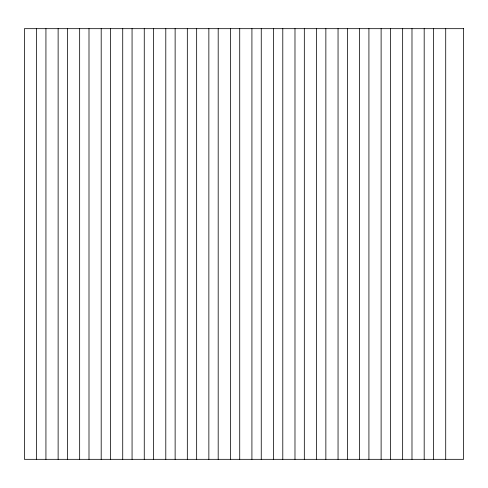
<?xml version="1.0" encoding="UTF-8"?>
<svg xmlns="http://www.w3.org/2000/svg" width="488" height="488" viewBox="0 0 488 488"><rect width="100%" height="100%" fill="white"/><g stroke="black" fill="none" stroke-linecap="round" stroke-linejoin="round"><path stroke-width="0.73" d="M445.715 28.676L445.715 459.324M433.521 28.676L433.521 459.324M424.182 28.676L424.182 459.324M411.988 28.676L411.988 459.324M402.649 28.676L402.649 459.324M390.455 28.676L390.455 459.324M381.116 28.676L381.116 459.324M368.922 28.676L368.922 459.324M359.583 28.676L359.583 459.324M347.389 28.676L347.389 459.324M338.05 28.676L338.05 459.324M325.856 28.676L325.856 459.324M316.517 28.676L316.517 459.324M304.323 28.676L304.323 459.324M294.984 28.676L294.984 459.324M282.79 28.676L282.79 459.324M273.451 28.676L273.451 459.324M261.257 28.676L261.257 459.324M251.918 28.676L251.918 459.324M239.724 28.676L239.724 459.324M230.385 28.676L230.385 459.324M218.191 28.676L218.191 459.324M208.858 28.676L208.858 459.324M196.658 28.676L196.658 459.324M187.325 28.676L187.325 459.324M175.131 28.676L175.131 459.324M165.792 28.676L165.792 459.324M153.598 28.676L153.598 459.324M144.259 28.676L144.259 459.324M132.065 28.676L132.065 459.324M122.726 28.676L122.726 459.324M110.532 28.676L110.532 459.324M101.193 28.676L101.193 459.324M88.999 28.676L88.999 459.324M79.66 28.676L79.66 459.324M67.466 28.676L67.466 459.324M58.127 28.676L58.127 459.324M45.933 28.676L45.933 459.324M36.594 28.676L36.594 459.324M463.6 28.676L24.4 28.676L24.4 459.324L463.6 459.324L463.6 28.676"/></g></svg>
